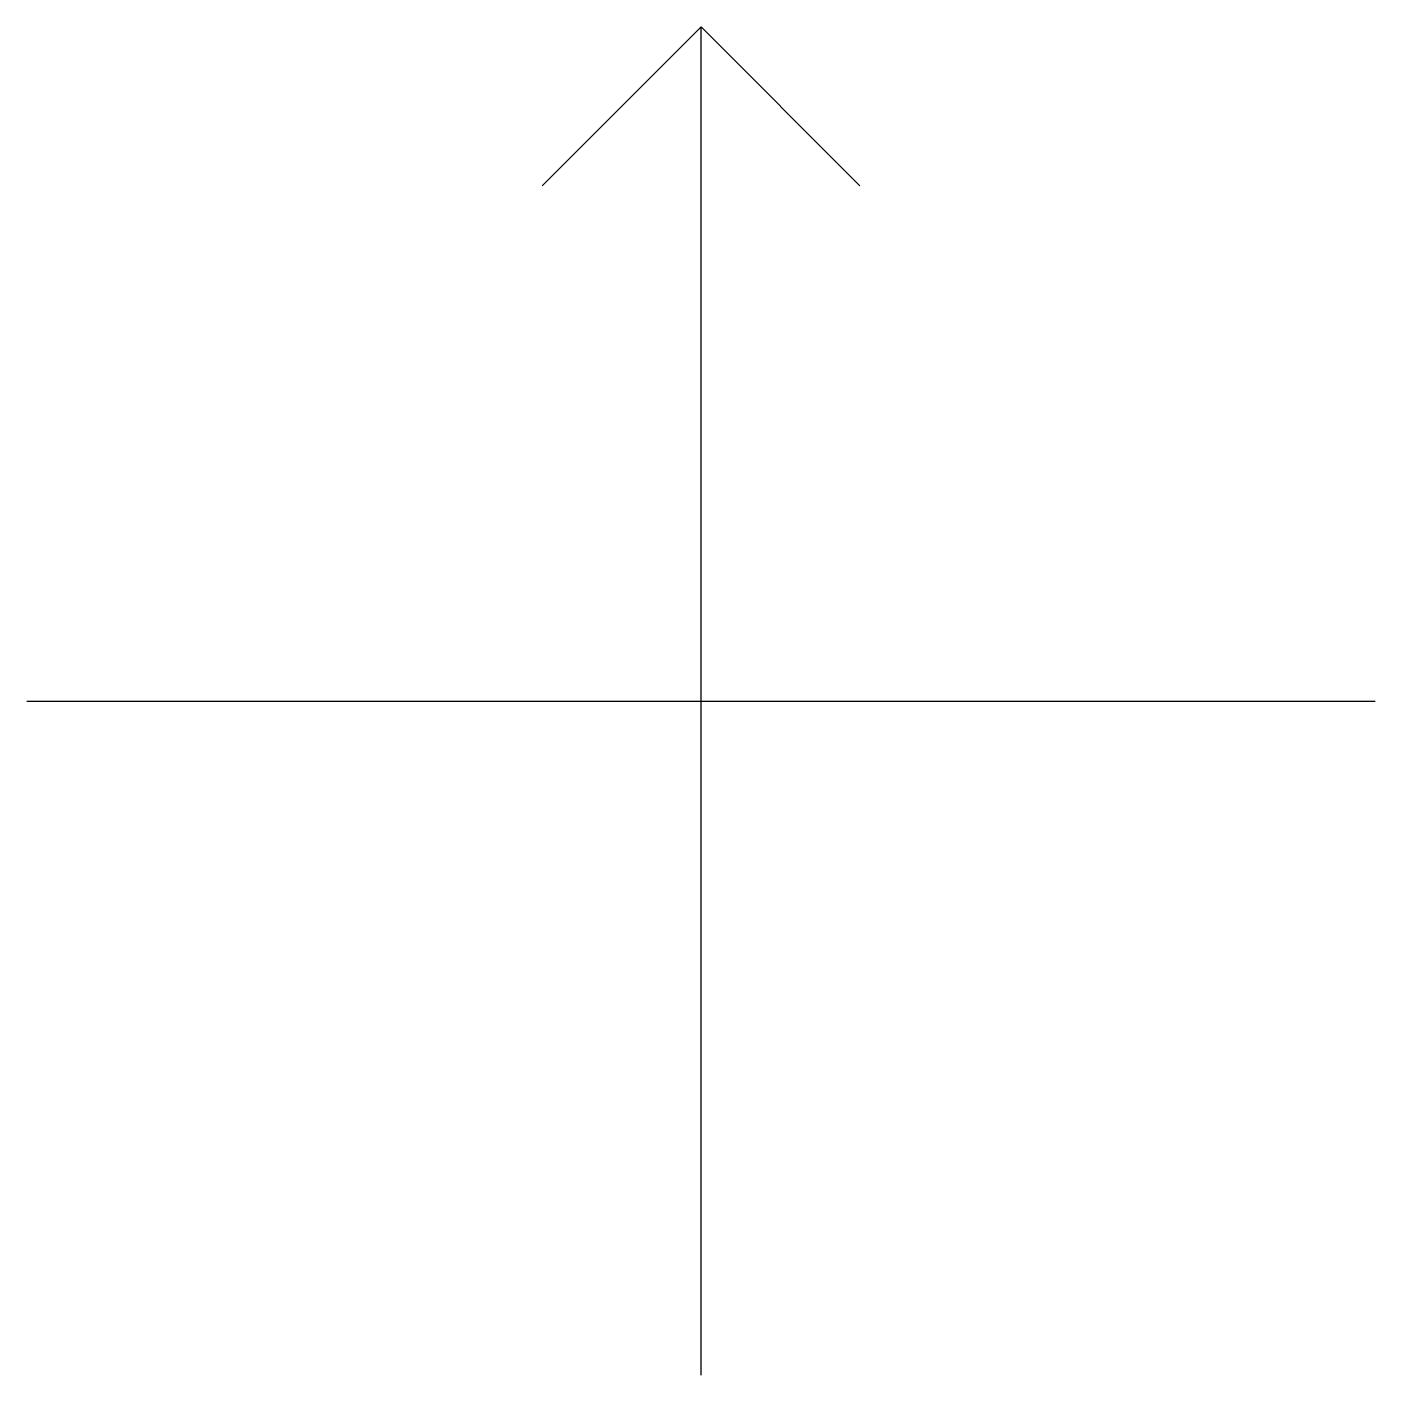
# Model space of a CAD drawing. Extents: x -3 to 3, y -3 to 3.
import ezdxf

# ---------------------------------------------------------------- set-up
doc = ezdxf.new("R2010")
doc.units = 0
doc.header["$LTSCALE"] = 0.2

msp = doc.modelspace()

# ---------------------------------------------------------------- linework, layer by layer
for p, q in [((0, 3), (-0.7071, 2.2929)), ((0, 3), (0.7071, 2.2929)), ((0, -3), (0, 3)), ((-3, 0), (3, 0))]:
    msp.add_line(p, q)

doc.saveas('drawing.dxf')
